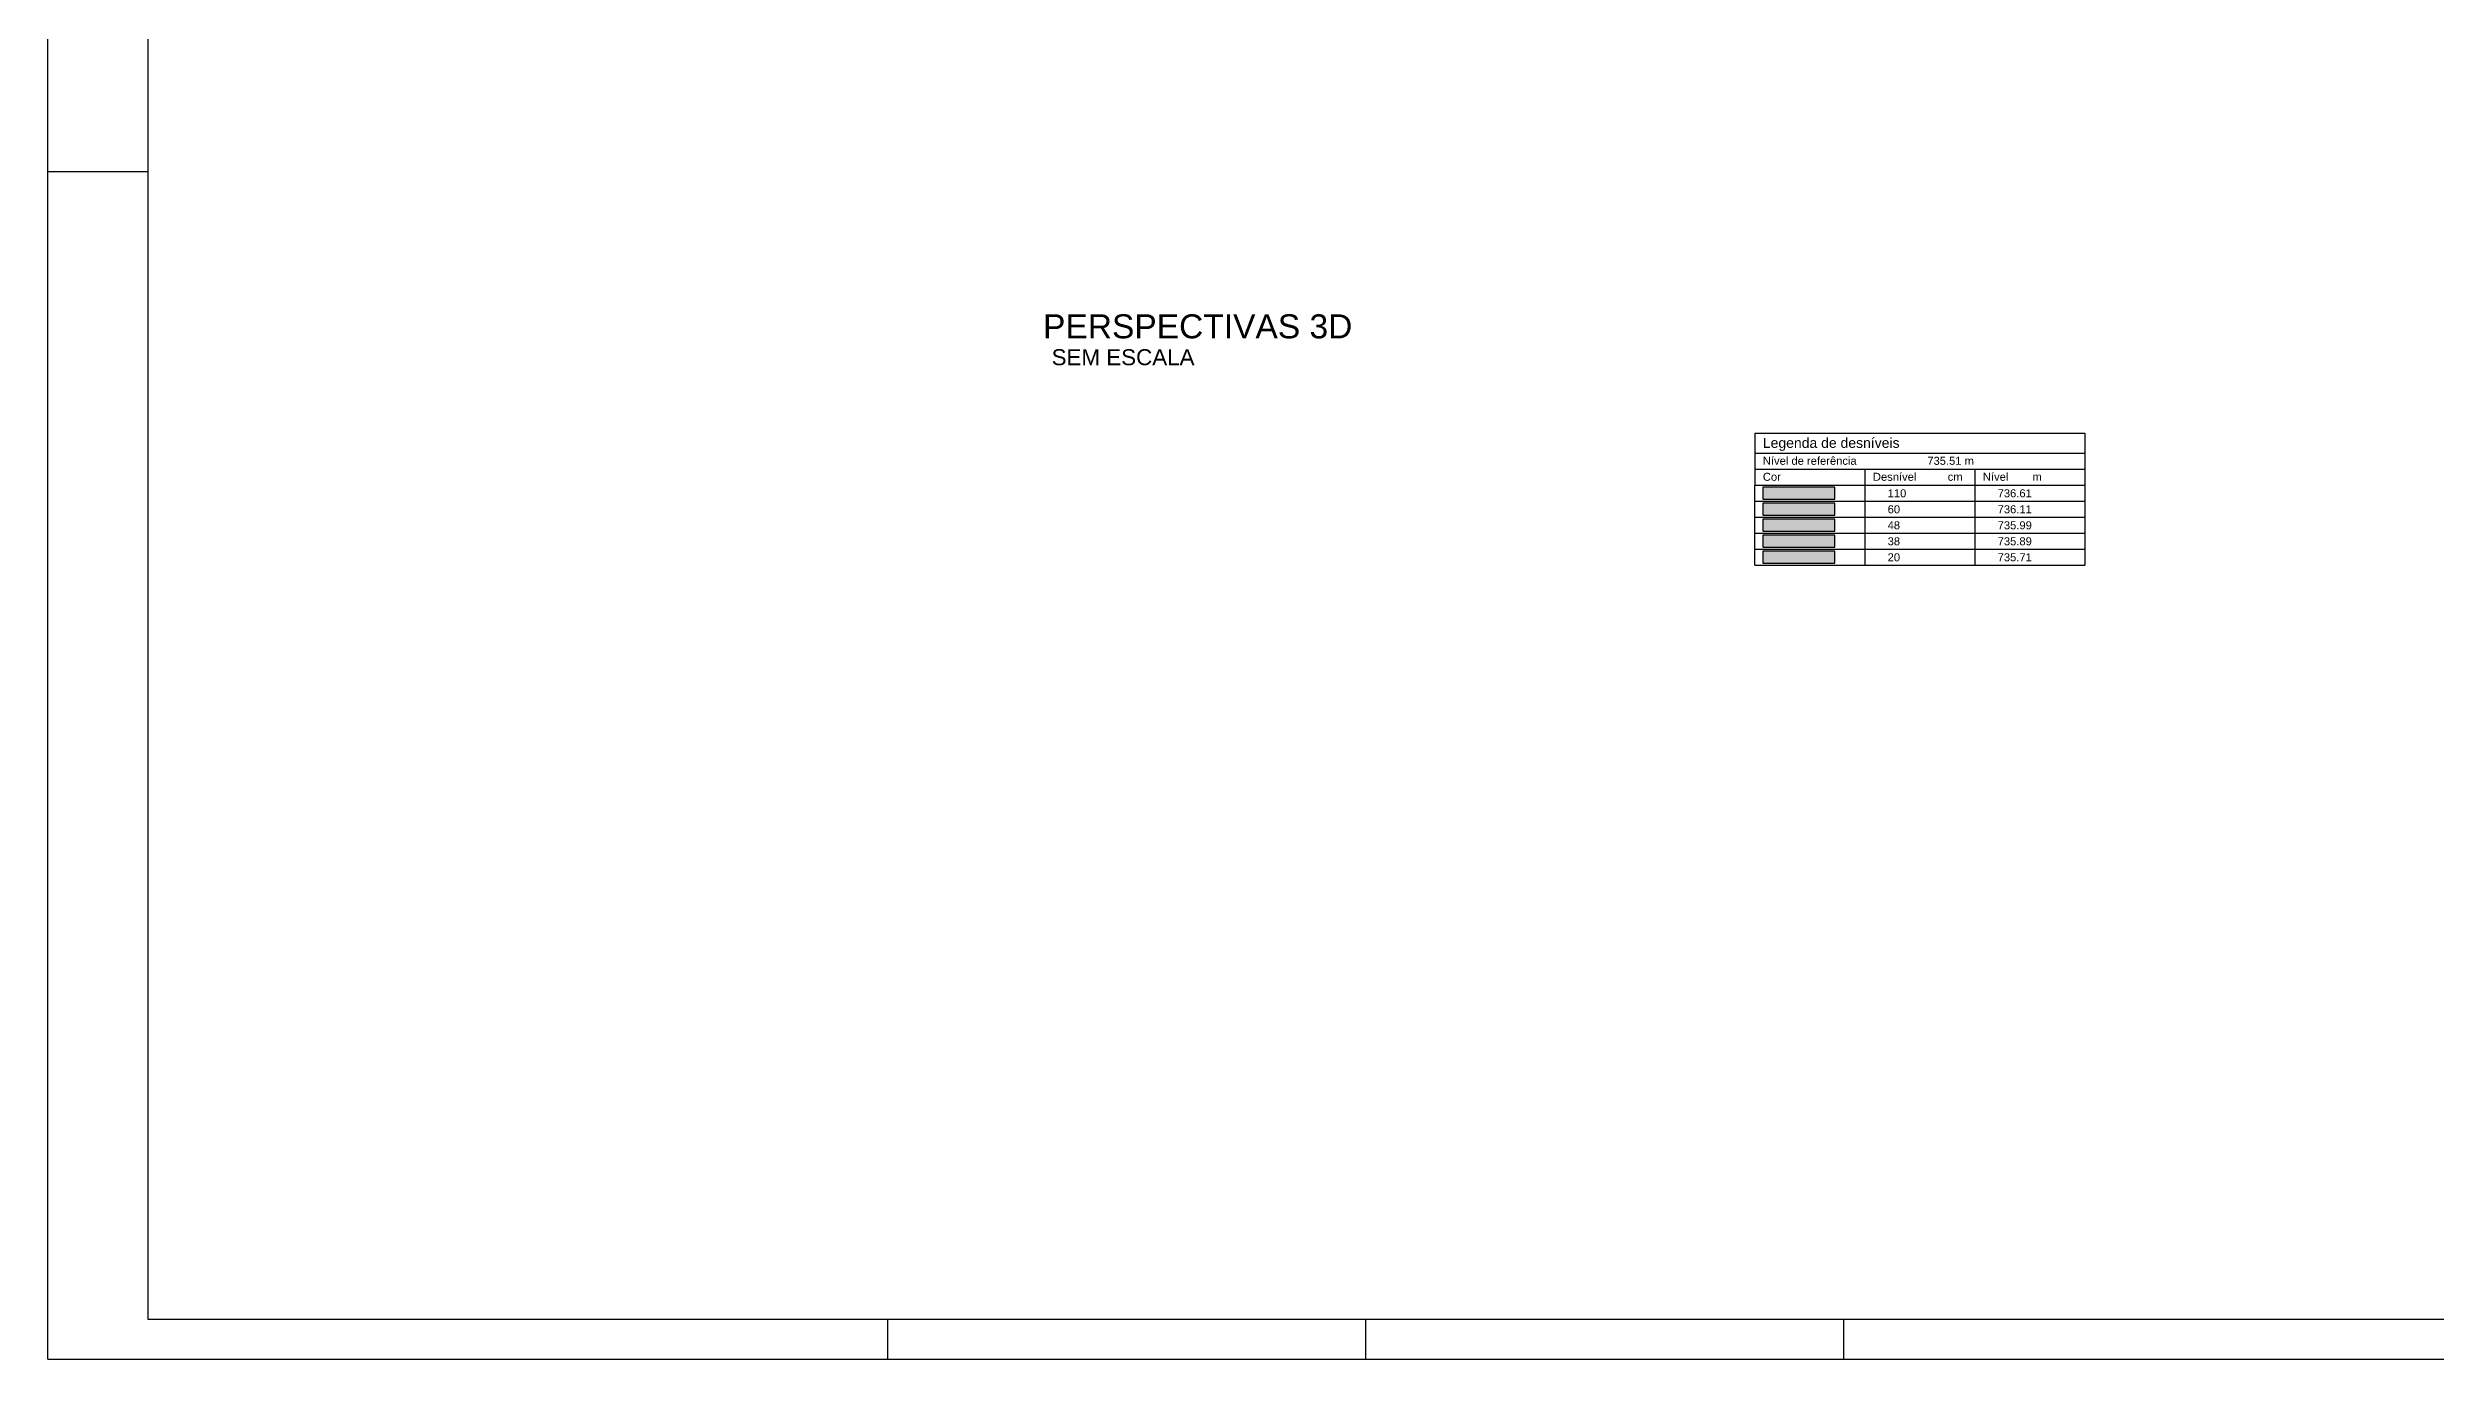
# Model space of a CAD drawing. Extents: x 37185 to 43130, y -8131 to -3926.
# Drawn here: x 37185 to 40168, y -8131 to -6492 of the extents above; entities that cross this region are included whole.
import ezdxf

# ---------------------------------------------------------------- set-up
doc = ezdxf.new("R2010")
doc.units = 0
doc.header["$MEASUREMENT"] = 0
doc.layers.add('00VIEWPORT', color=255, linetype='CONTINUOUS', plot=False)
for name, color, linetype in [('21', 5, 'CONTINUOUS'), ('32', 7, 'CONTINUOUS'), ('35', 7, 'CONTINUOUS'), ('36', 253, 'CONTINUOUS'), ('56', 51, 'CONTINUOUS'), ('57', 71, 'CONTINUOUS'), ('58', 220, 'CONTINUOUS'), ('59', 140, 'CONTINUOUS'), ('60', 201, 'CONTINUOUS')]:
    doc.layers.add(name, color=color, linetype=linetype)
doc.styles.add('TQS_ARIAL', font='arial.ttf')

# ---------------------------------------------------------------- blocks, each defined once
blk = doc.blocks.new('FOLHA A0 VIEWP')
at = {"layer": '00VIEWPORT', "linetype": 'Continuous'}
for p, q in [((37184.5, -8131.3), (37184.5, -3926.3)), ((37309.5, -3976.3), (37309.5, -8081.3)), ((37184.5, -6646.3), (37309.5, -6646.3)), ((37309.5, -8081.3), (43079.5, -8081.3)), ((38234.5, -8131.3), (38234.5, -8081.3)), ((38832, -8131.3), (38832, -8081.3)), ((39429.5, -8131.3), (39429.5, -8081.3)), ((37184.5, -8131.3), (43129.5, -8131.3))]:
    blk.add_line(p, q, dxfattribs=at)

msp = doc.modelspace()

# ---------------------------------------------------------------- linework, layer by layer
at = {"layer": '36', "linetype": 'Continuous'}
for p, q in [((39318.11, -6973.73), (39318.11, -7038.73)), ((39318.11, -6973.73), (39730.61, -6973.73)), ((39730.61, -6973.73), (39730.61, -6998.73)), ((39318.11, -6998.73), (39730.61, -6998.73)), ((39730.61, -6998.73), (39730.61, -7018.73)), ((39318.11, -7018.73), (39730.61, -7018.73)), ((39318.11, -7038.73), (39730.61, -7038.73)), ((39318.11, -7058.73), (39318.11, -7038.73)), ((39455.61, -7018.73), (39455.61, -7038.73)), ((39455.61, -7038.73), (39455.61, -7058.73)), ((39593.11, -7018.73), (39593.11, -7038.73)), ((39593.11, -7038.73), (39593.11, -7058.73)), ((39730.61, -7018.73), (39730.61, -7038.73)), ((39730.61, -7038.73), (39730.61, -7058.73)), ((39318.11, -7058.73), (39730.61, -7058.73)), ((39318.11, -7078.73), (39318.11, -7058.73)), ((39455.61, -7058.73), (39455.61, -7078.73)), ((39593.11, -7058.73), (39593.11, -7078.73)), ((39730.61, -7058.73), (39730.61, -7078.73)), ((39318.11, -7078.73), (39730.61, -7078.73)), ((39318.11, -7098.73), (39318.11, -7078.73)), ((39318.11, -7098.73), (39730.61, -7098.73)), ((39318.11, -7118.73), (39318.11, -7098.73)), ((39455.61, -7078.73), (39455.61, -7098.73)), ((39455.61, -7098.73), (39455.61, -7118.73)), ((39593.11, -7078.73), (39593.11, -7098.73)), ((39593.11, -7098.73), (39593.11, -7118.73)), ((39730.61, -7078.73), (39730.61, -7098.73)), ((39730.61, -7098.73), (39730.61, -7118.73)), ((39318.11, -7118.73), (39730.61, -7118.73)), ((39318.11, -7138.73), (39318.11, -7118.73)), ((39455.61, -7118.73), (39455.61, -7138.73)), ((39593.11, -7118.73), (39593.11, -7138.73)), ((39730.61, -7118.73), (39730.61, -7138.73)), ((39318.11, -7138.73), (39730.61, -7138.73))]:
    msp.add_line(p, q, dxfattribs=at)
for points in [[(39328.11, -7056.23), (39418.11, -7056.23), (39418.11, -7041.23), (39328.11, -7041.23), (39328.11, -7056.23)], [(39328.11, -7076.23), (39418.11, -7076.23), (39418.11, -7061.23), (39328.11, -7061.23), (39328.11, -7076.23)], [(39328.11, -7096.23), (39418.11, -7096.23), (39418.11, -7081.23), (39328.11, -7081.23), (39328.11, -7096.23)], [(39328.11, -7116.23), (39418.11, -7116.23), (39418.11, -7101.23), (39328.11, -7101.23), (39328.11, -7116.23)], [(39328.11, -7136.23), (39418.11, -7136.23), (39418.11, -7121.23), (39328.11, -7121.23), (39328.11, -7136.23)]]:
    msp.add_lwpolyline(points, dxfattribs=at)
at = {"layer": '56', "linetype": 'Continuous'}
msp.add_lwpolyline([(39328.11, -7056.23), (39418.11, -7056.23), (39418.11, -7041.23), (39328.11, -7041.23), (39328.11, -7056.23)], dxfattribs=at)
for points in [[(39328.11, -7056.23), (39418.11, -7056.23), (39418.11, -7041.23)], [(39328.11, -7056.23), (39418.11, -7041.23), (39328.11, -7041.23)], [(39328.11, -7056.23), (39328.11, -7041.23), (39328.11, -7056.23)]]:
    msp.add_solid(points, dxfattribs=at)
at = {"layer": '57', "linetype": 'Continuous'}
msp.add_lwpolyline([(39328.11, -7076.23), (39418.11, -7076.23), (39418.11, -7061.23), (39328.11, -7061.23), (39328.11, -7076.23)], dxfattribs=at)
for points in [[(39328.11, -7076.23), (39418.11, -7076.23), (39418.11, -7061.23)], [(39328.11, -7076.23), (39418.11, -7061.23), (39328.11, -7061.23)], [(39328.11, -7076.23), (39328.11, -7061.23), (39328.11, -7076.23)]]:
    msp.add_solid(points, dxfattribs=at)
at = {"layer": '58', "linetype": 'Continuous'}
msp.add_lwpolyline([(39328.11, -7096.23), (39418.11, -7096.23), (39418.11, -7081.23), (39328.11, -7081.23), (39328.11, -7096.23)], dxfattribs=at)
for points in [[(39328.11, -7096.23), (39418.11, -7096.23), (39418.11, -7081.23)], [(39328.11, -7096.23), (39418.11, -7081.23), (39328.11, -7081.23)], [(39328.11, -7096.23), (39328.11, -7081.23), (39328.11, -7096.23)]]:
    msp.add_solid(points, dxfattribs=at)
at = {"layer": '59', "linetype": 'Continuous'}
msp.add_lwpolyline([(39328.11, -7116.23), (39418.11, -7116.23), (39418.11, -7101.23), (39328.11, -7101.23), (39328.11, -7116.23)], dxfattribs=at)
for points in [[(39328.11, -7116.23), (39418.11, -7116.23), (39418.11, -7101.23)], [(39328.11, -7116.23), (39418.11, -7101.23), (39328.11, -7101.23)], [(39328.11, -7116.23), (39328.11, -7101.23), (39328.11, -7116.23)]]:
    msp.add_solid(points, dxfattribs=at)
at = {"layer": '60', "linetype": 'Continuous'}
msp.add_lwpolyline([(39328.11, -7136.23), (39418.11, -7136.23), (39418.11, -7121.23), (39328.11, -7121.23), (39328.11, -7136.23)], dxfattribs=at)
for points in [[(39328.11, -7136.23), (39418.11, -7136.23), (39418.11, -7121.23)], [(39328.11, -7136.23), (39418.11, -7121.23), (39328.11, -7121.23)], [(39328.11, -7136.23), (39328.11, -7121.23), (39328.11, -7136.23)]]:
    msp.add_solid(points, dxfattribs=at)

# ---------------------------------------------------------------- block references
at = {"layer": '21'}
msp.add_blockref('FOLHA A0 VIEWP', (0, 0), dxfattribs=at)
msp.add_blockref('FOLHA A0 VIEWP', (0, 0), dxfattribs=at)

# ---------------------------------------------------------------- texts
at = {"layer": '32', "linetype": 'Continuous', "style": 'TQS_ARIAL'}
msp.add_text('PERSPECTIVAS 3D', height=30, dxfattribs=at).set_placement((38428.49, -6855.01))
at = {"layer": '35', "linetype": 'Continuous', "style": 'TQS_ARIAL'}
msp.add_text('SEM ESCALA', height=20, dxfattribs=at).set_placement((38439.21, -6888.59))
at = {"layer": '36', "linetype": 'Continuous', "style": 'TQS_ARIAL'}
for s, height, p in [('Legenda de desníveis', 12.5, (39328.11, -6991.93)), ('Nível de referência', 10, (39328.11, -7013.1)), ('735.51 m', 10, (39533.66, -7013.1)), ('Cor', 10, (39328.11, -7033.1)), ('Desnível', 10, (39465.61, -7033.1)), ('cm', 10, (39559.15, -7033.1)), ('Nível', 10, (39603.11, -7033.1)), ('m', 10, (39665.02, -7033.1)), ('60', 10, (39484.07, -7073.73)), ('110', 10, (39484.07, -7053.73)), ('736.61', 10, (39621.57, -7053.73)), ('736.11', 10, (39621.57, -7073.73)), ('48', 10, (39484.07, -7093.73)), ('735.99', 10, (39621.57, -7093.73)), ('38', 10, (39484.07, -7113.73)), ('20', 10, (39484.07, -7133.73)), ('20', 10, (39484.07, -7133.73)), ('735.89', 10, (39621.57, -7113.73)), ('735.71', 10, (39621.57, -7133.73)), ('735.71', 10, (39621.57, -7133.73))]:
    msp.add_text(s, height=height, dxfattribs=at).set_placement(p)

doc.saveas('drawing.dxf')
